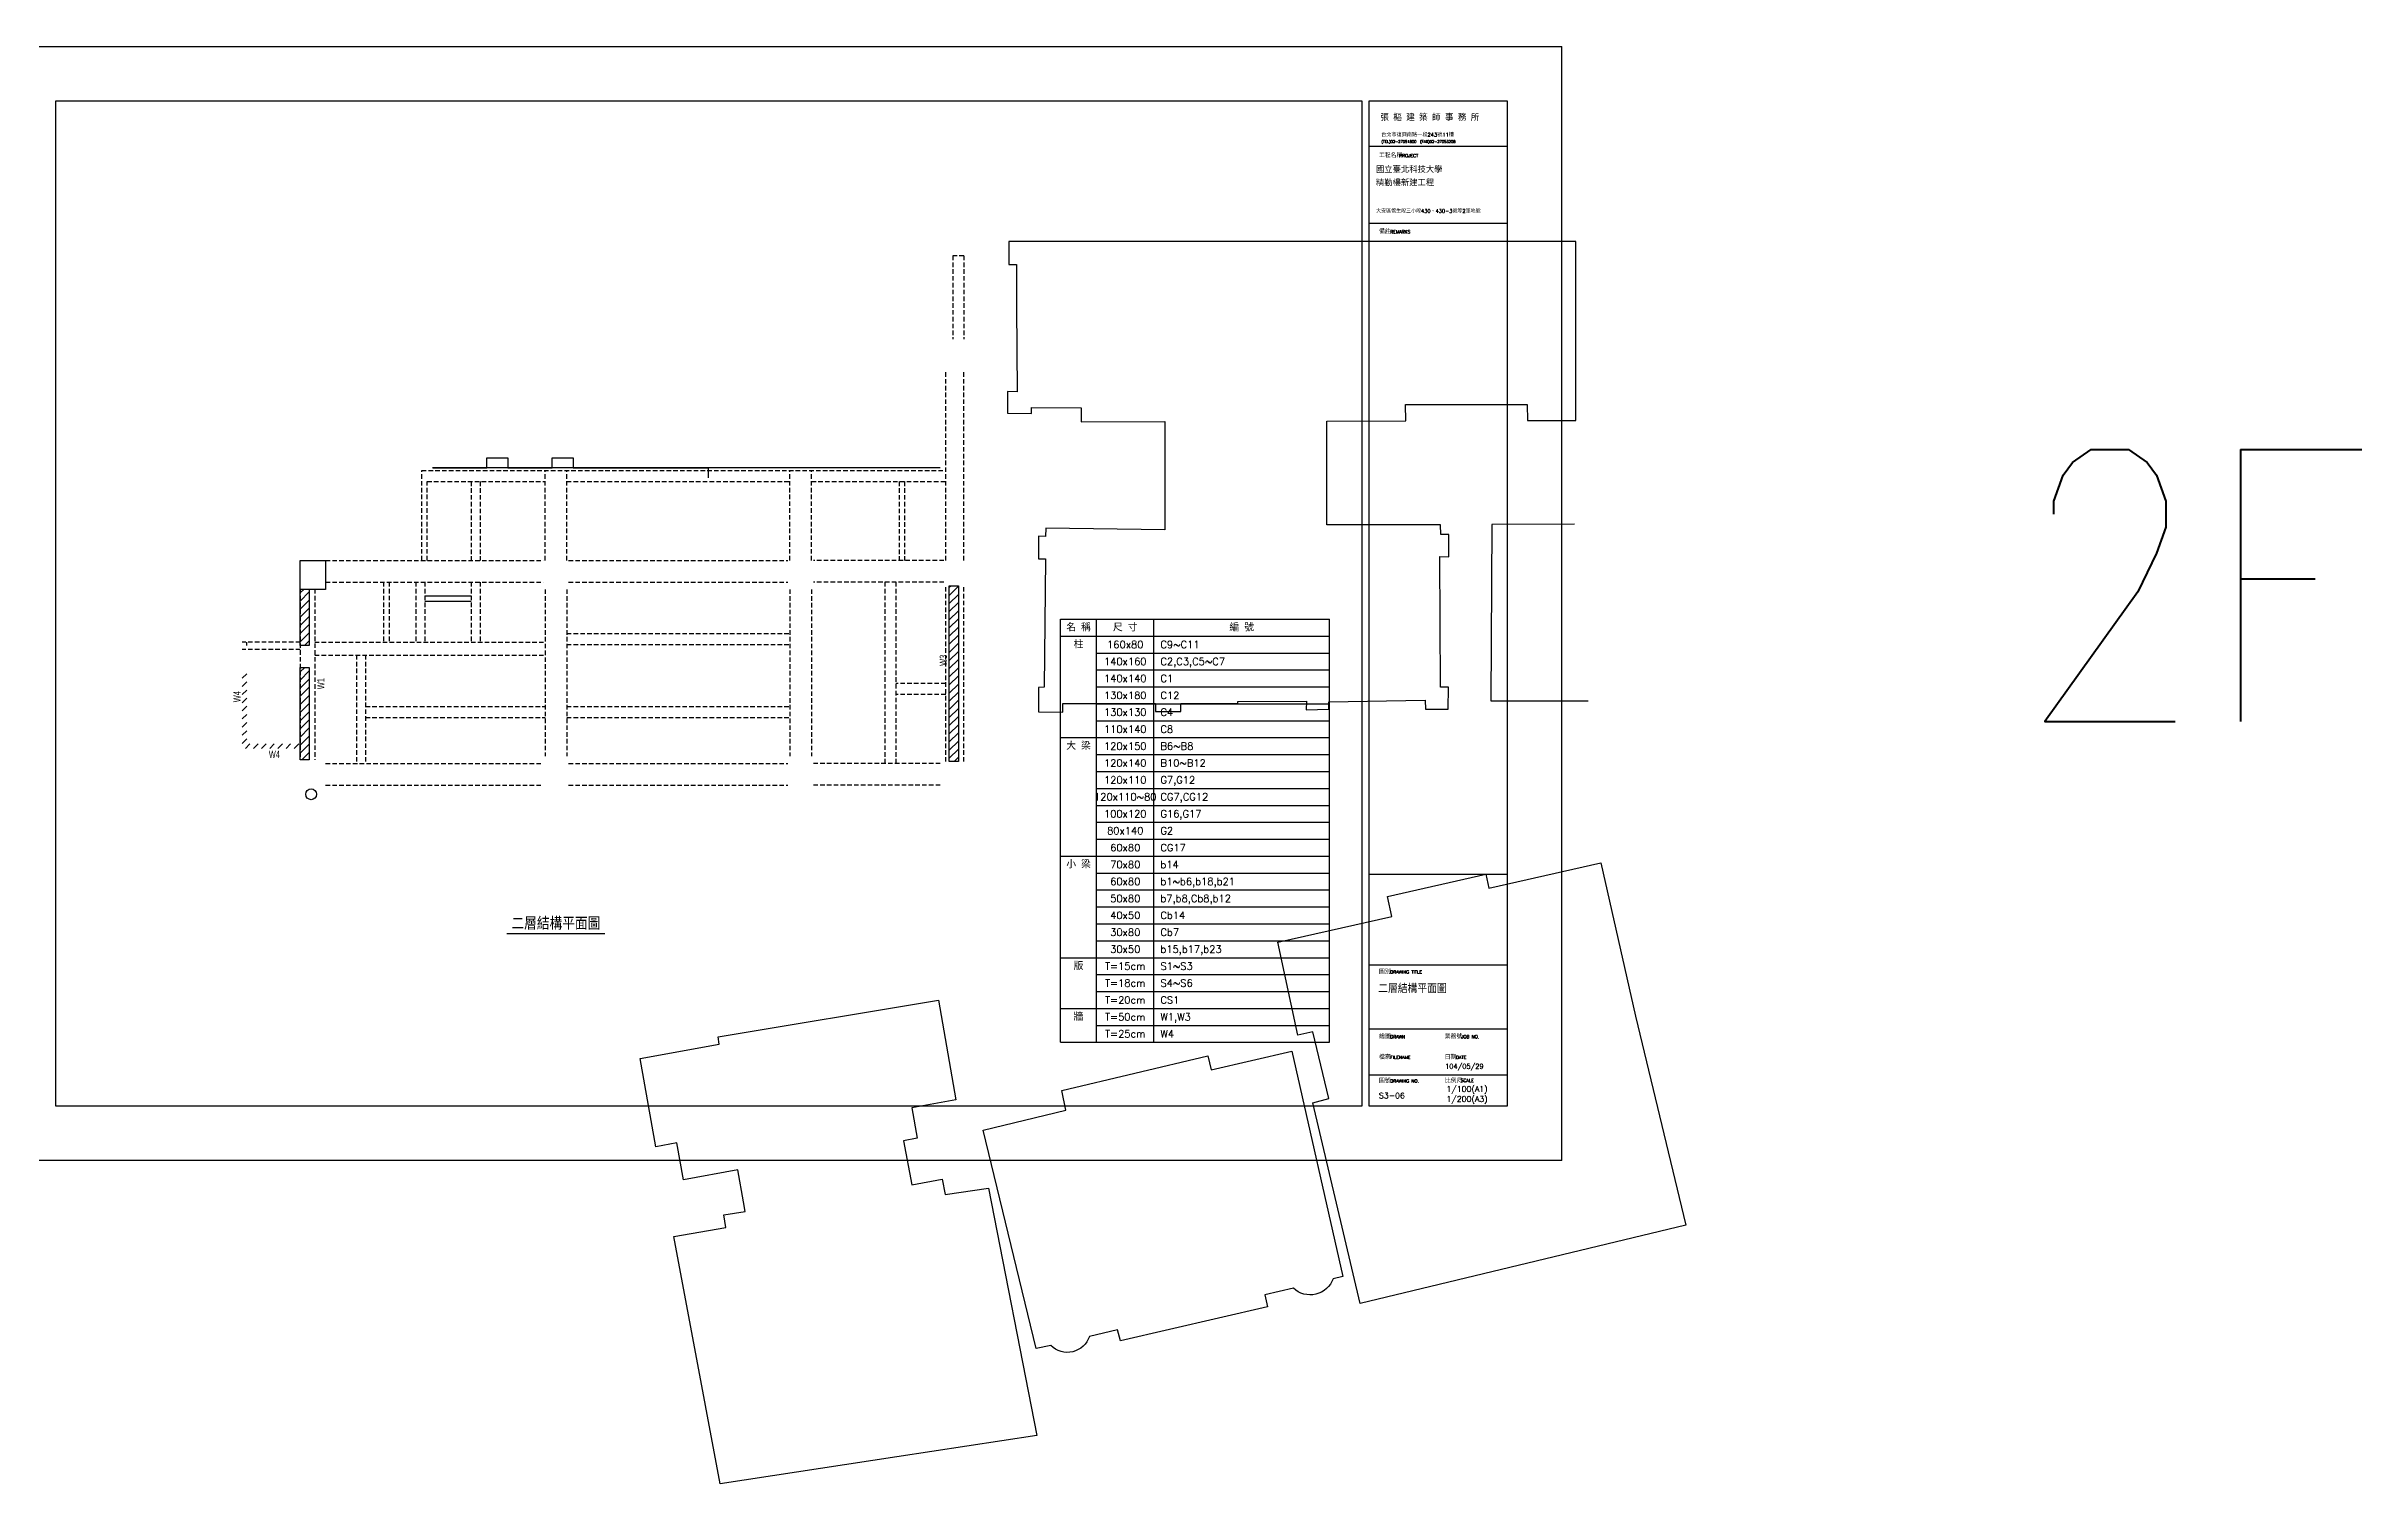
# Model space of a CAD drawing. Header units: millimetres. Extents: x -6716 to 14417, y -6142 to 137521.
# Drawn here: x 250 to 13021, y 89074 to 97000 of the extents above; entities that cross this region are included whole.
import ezdxf
from ezdxf.enums import TextEntityAlignment as Align

# ---------------------------------------------------------------- set-up
doc = ezdxf.new("R2010")
doc.units = ezdxf.units.MM
doc.header["$LTSCALE"] = 100
doc.linetypes.add('HIDDEN', pattern=[0.375, 0.25, -0.125])
for name, color, linetype in [('0-BEAM01', 4, 'HIDDEN'), ('0-BEAM02', 241, 'HIDDEN'), ('0-HATCH', 9, 'Continuous'), ('0-NOTES', 7, 'Continuous'), ('0-TEXTN', 4, 'Continuous'), ('0-TEXTW', 3, 'Continuous'), ('0-WALL', 7, 'HIDDEN'), ('0-施工圖框$0$TEXT-圖框', 3, 'Continuous'), ('0-施工圖框$0$圖框', 7, 'Continuous'), ('CTEXT', 7, 'Continuous'), ('TEXT-標題', 3, 'Continuous'), ('TITLE', 7, 'Continuous'), ('下沉廣場', 3, 'Continuous')]:
    doc.layers.add(name, color=color, linetype=linetype)
doc.layers.add('RA-Floor-Origin', color=3, linetype='Continuous', lineweight=30)
doc.layers.add('RA-Floor.BoundingBox', color=55, linetype='Continuous', lineweight=20)
doc.layers.add('鄰房', color=2, linetype='Continuous', plot=False)
doc.styles.add('0-施工圖框$0$TXT', font='romans.shx', dxfattribs={"bigfont": 'chineset.shx'})
doc.styles.add('3-AUCAD', font='aucad.shx', dxfattribs={"width": 0.67, "height": 30, "bigfont": 'single.shx'})
doc.styles.add('CHINA', font='romans.shx', dxfattribs={"width": 0.8, "bigfont": 'china.shx'})

msp = doc.modelspace()

# ---------------------------------------------------------------- hatches: boundary and pattern name
at = {"layer": '0-HATCH'}
h = msp.add_hatch(dxfattribs=at)
h.set_pattern_fill('ANSI31', color=256, scale=10, style=0)
h.set_pattern_definition([(45, (2.026550646405667e-06, -8243.639539476499), (-22.45064030267288, 22.45064030267288), [])])
h.paths.add_polyline_path([(1700.778386298326, 93695.31591711812), (1650.778383079675, 93695.31591711812), (1650.778383079675, 94007.32333234035), (1700.778386298326, 94007.32333234035)])
h = msp.add_hatch(dxfattribs=at)
h.set_pattern_fill('ANSI31', color=256, scale=10, style=0)
h.set_pattern_definition([(45, (-30.00000119209926, -8993.63946230129), (-22.45064030267288, 22.45064030267288), [])])
h.paths.add_polyline_path([(5280.77838313928, 93055.31591847622), (5230.778379920629, 93055.31591847622), (5230.778377369551, 94025.31592300617), (5280.778380588202, 94025.31592300617)])
h = msp.add_hatch(dxfattribs=at)
h.set_pattern_fill('ANSI31', color=256, scale=10, style=0)
h.set_pattern_definition([(45, (0, -267.3619951387518), (-22.45064030267288, 22.45064030267288), [])])
h.paths.add_polyline_path([(1650.778387286828, 93128.351731331), (1650.778387458336, 93153.35173133099), (1355.77835852257, 93153.35173371517), (1355.778360251104, 93548.78383639538), (1330.778359714662, 93548.78383639539), (1330.778358105337, 93128.35173371519)])
h = msp.add_hatch(dxfattribs=at)
h.set_pattern_fill('ANSI31', color=256, scale=10, style=0)
h.set_pattern_definition([(45, (0.0002055168079664327, -8993.6394637318), (-22.45064030267288, 22.45064030267288), [])])
h.paths.add_polyline_path([(1700.778589788584, 93065.31599286282), (1650.778586569933, 93065.31599286282), (1650.778586569933, 93575.31599000179), (1700.778589788584, 93575.31599000179)])

# ---------------------------------------------------------------- linework, layer by layer
at = {"color": 1}
msp.add_lwpolyline([(1650.778383079675, 94005.31592324459), (1650.778383079675, 94165.31592324459), (1790.778383079675, 94165.31592324459), (1790.778383079675, 94005.31592324459)], close=True, dxfattribs=at)
at = {"layer": '0-BEAM01'}
for p, q in [((5250.778383079682, 95845.31591752254), (5250.778383079682, 95385.31591513836)), ((5310.778383130457, 95845.31591752254), (5250.778383079682, 95845.31591752254)), ((5310.778383079682, 95845.31591752254), (5310.778383079682, 95385.31591513836)), ((5210.778383079682, 94165.31592324459), (5210.778383079682, 95205.31592324459)), ((5310.778582993654, 94165.31592324459), (5310.778383079675, 95205.31592324459)), ((3000.778383079683, 94165.31592324459), (3000.778383079683, 94660.31599177554)), ((3120.778383079683, 94165.31592324459), (3120.778383079683, 94660.31599174585)), ((4350.778383079682, 94165.31592324459), (4350.778383079682, 94660.31599127459)), ((4470.778383079682, 94165.31592324459), (4470.778383079682, 94660.3159912449)), ((1790.778383079676, 94165.31592324459), (2990.778383079676, 94165.31592324459)), ((3130.778383079676, 94165.31592324459), (4340.778383079675, 94165.31592324459)), ((5200.778383079682, 94165.31592324459), (4480.778383079675, 94165.31592324459)), ((1650.778383079683, 94007.32333234035), (1650.778383079683, 93065.31591847622)), ((1730.778383079683, 94007.32333234035), (1730.778383079683, 93065.31591847622)), ((1790.778383079676, 94045.31592324459), (2990.778383079676, 94045.31592324459)), ((3000.778383079683, 94005.31592324459), (3000.778383079683, 93085.31591847622)), ((3120.778383079683, 94005.31592324459), (3120.778383079683, 93085.31591847622)), ((3130.778383079676, 94045.31592324459), (4340.778383079675, 94045.31592324459)), ((4350.778383079682, 94005.31592324459), (4350.778383079682, 93085.31591847622)), ((4470.778383079682, 94005.31592324459), (4470.778383079682, 93085.31591847622)), ((5200.778383079682, 94045.31592324459), (4480.778383079675, 94045.31592324459)), ((5210.778383139287, 93055.31591847622), (5210.778383139287, 94025.3159228978)), ((5310.77838313928, 93055.31591847622), (5310.778383139287, 94025.31592324459)), ((1790.778586569933, 93045.31591846026), (2990.778383079676, 93045.31591750211)), ((3130.778383079676, 93045.31591756991), (4340.778183165697, 93045.31591756991)), ((5180.77838313928, 93045.31591887446), (4480.778183165697, 93045.31591847709)), ((1790.778586569933, 92925.31591846026), (2990.778383079676, 92925.31591847622)), ((3130.778383079676, 92925.31591847622), (4340.778183165697, 92925.31591847622)), ((5180.77838313928, 92925.31591847622), (4480.778183165697, 92925.31591847709))]:
    msp.add_line(p, q, dxfattribs=at)
at = {"layer": '0-BEAM02'}
for p, q in [((2320.782147411024, 94165.31592306825), (2320.782147365979, 94660.31599187454)), ((2320.782150422256, 94660.31599204676), (5210.778383139287, 94660.31599096298)), ((2350.782147411024, 94165.31592306825), (2350.782147371439, 94600.31599185232)), ((2350.782147371438, 94600.31599202457), (3000.778383079683, 94600.315991783)), ((2593.783851386497, 94600.31599193426), (2593.784180240691, 94165.31592324462)), ((2643.783851386514, 94600.31599191566), (2643.784180240707, 94165.3159232446)), ((3120.778383079683, 94600.31599173848), (4350.778383079682, 94600.31599128204)), ((4470.778383079682, 94600.31599123748), (5210.778383139287, 94600.3159909629)), ((4953.778386417543, 94600.31599121742), (4953.778386417543, 94165.31592340634)), ((4983.778386417544, 94600.31599120628), (4983.778386417544, 94165.31592340634)), ((2110.786525781758, 94045.31592324459), (2110.786274794256, 93713.31595900356)), ((2140.786525781776, 94045.31592324459), (2140.786274794273, 93713.31595900358)), ((2288.782092247478, 94045.31592324459), (2288.781841259977, 93713.31595900356)), ((2338.782092247497, 94045.31592324459), (2338.781841259995, 93713.31595900358)), ((2593.783864238372, 94045.31592324459), (2593.784115225873, 93713.31595900358)), ((2643.783864238389, 94045.31592324459), (2643.78411522589, 93713.31595900356)), ((4875.778390905088, 94045.31592324459), (4875.778390905086, 93045.31591870132)), ((4935.778390905087, 94045.31592324458), (4935.778390905088, 93045.31591873537)), ((3120.778383079683, 93761.9825886322), (4350.778383079683, 93761.98258863218)), ((1650.77765631775, 93713.31595106496), (1330.778398801138, 93713.31591788206)), ((1650.777659478033, 93673.31595106496), (1330.778401961421, 93673.31591788206)), ((1730.77837890987, 93713.31595900356), (3000.778383079683, 93713.31595900356)), ((1730.77837890987, 93643.31595900356), (3000.778383079683, 93643.31595900356)), ((1960.780122982087, 93643.31595900356), (1960.779670902111, 93045.31591832452)), ((2010.780122982105, 93643.31595900356), (2010.779670902128, 93045.3159182846)), ((3120.778383079683, 93701.98258863219), (4350.778383079683, 93701.98258863219)), ((5210.778383139288, 93485.81592385075), (4935.778390905087, 93485.81592385074)), ((2010.779907777911, 93358.6492540198), (3000.778383079683, 93358.64925401981)), ((3120.778383079683, 93358.64925401982), (4350.778383079683, 93358.64925401984)), ((5210.778383139288, 93425.81592385072), (4935.778390905087, 93425.81592385074)), ((2010.77986241872, 93298.64925401984), (3000.778383079683, 93298.64925401985)), ((3120.778383079683, 93298.64925401985), (4350.778383079682, 93298.64925401985))]:
    msp.add_line(p, q, dxfattribs=at)
at = {"layer": '0-BEAM02', "linetype": 'Continuous'}
for p, q in [((2593.783945119464, 93968.31591418468), (2338.782145041364, 93968.31591410415)), ((2593.783945128938, 93938.31591418468), (2338.782145050838, 93938.31591410415))]:
    msp.add_line(p, q, dxfattribs=at)
at = {"layer": '0-HATCH'}
msp.add_line((1355.778404298937, 93695.31588557446), (1355.778402402764, 93713.31591239184), dxfattribs=at)
at = {"layer": '0-NOTES'}
for p, q in [((5843.752125758626, 91507.80806230234), (5843.752125758408, 93841.1413951437)), ((5843.752125758408, 93841.1413951437), (7327.55832121452, 93841.1413951437)), ((5843.752125758408, 93747.80806181038), (7327.55832121452, 93747.80806181038)), ((6043.434247615404, 91507.80806230234), (6043.434247615186, 93841.1413951437)), ((6359.232813632937, 91507.80806230234), (6359.232813632777, 93841.1413951437)), ((7327.5583212146, 91507.80806228778), (7327.55832121452, 93841.1413951437)), ((5843.752125758262, 93187.80806185113), (7327.558321214389, 93187.80806185113)), ((5843.75212575832, 92534.47472864632), (7327.558321214389, 92534.47472864632)), ((5843.752125758292, 91974.47472860801), (7327.558321214376, 91974.47472860753)), ((5843.752125758306, 91694.47472864926), (7327.558321214389, 91694.47472864878)), ((5843.752125758626, 91507.80806230234), (7327.558321214593, 91507.80806230233))]:
    msp.add_line(p, q, dxfattribs=at)
at = {"layer": '0-NOTES', "color": 3}
for p, q in [((6043.434247615273, 93654.47472846815), (7327.558321214615, 93654.47472846815)), ((6043.434247615342, 93561.14139512592), (7327.558321214684, 93561.14139512592)), ((6043.434247615412, 93467.80806178368), (7327.558321214753, 93467.80806178368)), ((6043.434247615481, 93374.47472844145), (7327.558321214822, 93374.47472844145)), ((6043.43424761555, 93281.14139509921), (7327.558321214891, 93281.14139509921)), ((6043.43424761525, 93094.4747285089), (7327.558321214455, 93094.4747285089)), ((6043.434247615262, 93001.14139511576), (7327.558321214467, 93001.14139511576)), ((6043.434247615262, 92907.80806182187), (7327.558321214467, 92907.80806182187)), ((6043.434247615262, 92814.47472852797), (7327.558321214467, 92814.47472852797)), ((6043.434247615262, 92721.14139523411), (7327.558321214467, 92721.14139523411)), ((6043.434247615262, 92627.80806194022), (7327.558321214467, 92627.80806194022)), ((6043.434247615172, 92441.14139527992), (7327.558321214514, 92441.14139527992)), ((6043.434247615262, 92347.80806198603), (7327.558321214467, 92347.80806198603)), ((6043.434247615262, 92254.47472869215), (7327.558321214467, 92254.47472869215)), ((6043.434247615262, 92161.14139539826), (7327.558321214467, 92161.14139539826)), ((6043.434247615262, 92067.80806210436), (7327.558321214467, 92067.80806210436)), ((6043.434247615187, 91881.14139530792), (7327.558321214441, 91881.1413953079)), ((6043.434247615186, 91787.80806200788), (7327.55832121444, 91787.80806200787)), ((6043.434247615125, 91601.14139534917), (7327.558321214379, 91601.14139534916))]:
    msp.add_line(p, q, dxfattribs=at)
at = {"layer": '0-WALL', "color": 40, "linetype": 'Continuous'}
for points in [[(1700.778386298326, 93695.31591711812), (1650.778383079675, 93695.31591711812), (1650.778383079675, 94007.32333234035), (1700.778386298326, 94007.32333234035)], [(5280.77838313928, 93055.31591847622), (5230.778379920629, 93055.31591847622), (5230.778377369551, 94025.31592300617), (5280.778380588202, 94025.31592300617)], [(1700.778589788584, 93065.31599286282), (1650.778586569933, 93065.31599286282), (1650.778586569933, 93575.31599000179), (1700.778589788584, 93575.31599000179)]]:
    msp.add_lwpolyline(points, close=True, dxfattribs=at)
at = {"layer": '0-施工圖框$0$圖框', "color": 1}
for p, q in [((8310.00000096737, 96697.36578912417), (7544.147213163996, 96697.36578912417)), ((7544.147213163996, 96697.36578912417), (7544.147213164079, 92433.29864874788)), ((8310.000000967453, 92433.29864874788), (8310.00000096737, 96697.36578912417)), ((8310.00000096737, 96447.36578912783), (7544.147213163996, 96447.36578912783)), ((8310.00000096737, 96022.36578913401), (7544.147213163996, 96022.36578913401)), ((7544.147213163956, 92433.29864874786), (7544.147213164035, 91157.36578920479)), ((8310.00000096737, 92433.29864874788), (7544.147213163956, 92433.29864874788)), ((8310.00000096741, 91157.36578920479), (8310.00000096737, 92433.29864874786)), ((8310.00000096741, 91933.29864875515), (7544.147213164035, 91933.29864875515)), ((8310.00000096741, 91580.00750692746), (7544.147213164035, 91580.00750692746)), ((8310.00000096741, 91326.49868014659), (7544.147213164035, 91326.49868014659)), ((7544.147213164035, 91157.36578920479), (8310.00000096741, 91157.36578920479))]:
    msp.add_line(p, q, dxfattribs=at)
at = {"layer": 'Defpoints'}
for points in [[(-1.210197943918821e-12, 90857.36578920916), (8610.000001002334, 90857.36578920916), (8610.000001002334, 96997.36578911981), (-1.210197943918821e-12, 96997.36578911981)], [(300.0000000349234, 91157.36578920479), (7508.41926464839, 91157.36578920479), (7508.41926464839, 96697.36578912417), (300.0000000349234, 96697.36578912417)]]:
    msp.add_lwpolyline(points, close=True, dxfattribs=at)
at = {"layer": 'RA-Floor-Origin'}
msp.add_circle((1710.778383079683, 92875.31592298359), 30, dxfattribs=at)
at = {"layer": 'RA-Floor.BoundingBox', "const_width": 5}
msp.add_lwpolyline([(-1.210197943918821e-12, 96997.36578911981), (8610.000001002334, 96997.36578911981), (8610.000001002334, 90857.36578920916), (-1.210197943918821e-12, 90857.36578920916)], close=True, dxfattribs=at)
at = {"layer": 'TITLE', "color": 1}
msp.add_line((2790.573467578884, 92108.13312153115), (3330.983298580482, 92108.13312153117), dxfattribs=at)
at = {"layer": '下沉廣場', "color": 144}
for points in [[(5180.778383079683, 94675.3159194299), (2380.415185455, 94675.3159194299)], [(2382.915185395395, 94675.3159194299), (2440.780398968374, 94675.3159194299), (2440.780398968374, 94675.3159194299), (2680.571194831049, 94675.3159194299), (2680.573943499243, 94730.31205228054), (2795.780208948767, 94730.31645110332), (2795.780208948767, 94675.3159194299), (3040.574064317858, 94675.3159194299), (3040.573943499243, 94730.314873726), (3155.779923919355, 94730.31757643902), (3155.780044797575, 94675.3159194299), (3900.781313005602, 94675.3159194299), (3900.781313482439, 94620.31583026134)]]:
    msp.add_lwpolyline(points, dxfattribs=at)
at = {"layer": '鄰房', "color": 8}
for p, q in [((5558.881028536474, 95924.24340060436), (5559.909863713896, 95797.62706807339)), ((8686.725179914152, 95924.24340060436), (5558.881028536474, 95924.24340060436)), ((8686.725180033362, 94936.74937918865), (8686.725179914152, 95924.24340060436)), ((5559.909863713896, 95797.62706807339), (5601.924997810042, 95797.40439465725)), ((5601.924997810042, 95797.40439465725), (5600.677594844019, 95562.03829673016)), ((5600.677594844019, 95562.03829673016), (5605.752375308191, 95095.41249945843)), ((5551.557841125643, 95095.99978497707), (5550.857762399828, 94976.48605683529)), ((5605.752375308191, 95095.41249945843), (5551.557841125643, 95095.99978497707)), ((7748.991540673887, 94934.90458968365), (7747.730585399782, 95025.4370093652)), ((7747.730585399782, 95025.4370093652), (8417.819683138048, 95024.16657260143)), ((8417.819683138048, 95024.16657260143), (8419.037248853361, 94936.74937918865)), ((5550.857762399828, 94976.48605683529), (5683.605507436907, 94975.70845702373)), ((5683.605507436907, 94975.70845702373), (5683.888272765791, 95008.39965680325)), ((5683.888272765791, 95008.39965680325), (5957.716471496737, 95006.03115609371)), ((5957.716471496737, 95006.03115609371), (5957.925876024878, 94929.97337344372)), ((5957.925876024878, 94929.97337344372), (6419.129579487955, 94931.24317315304)), ((6419.129579487955, 94931.24317315304), (6418.687078539049, 94334.0801148721)), ((7312.121285501635, 94933.70178511822), (7748.991540673887, 94934.90458968365)), ((7313.698893431341, 94360.69926312649), (7312.121285501635, 94933.70178511822)), ((8419.037248853361, 94936.74937918865), (8686.725180033362, 94936.74937918865)), ((5723.109786692774, 94298.62076571667), (5723.008006576216, 94173.22356799328)), ((5761.950838986551, 94297.50664809429), (5723.109786692774, 94298.62076571667)), ((5762.389899614966, 94343.2701673814), (5761.950838986551, 94297.50664809429)), ((6418.687078539049, 94334.0801148721), (5762.389899614966, 94343.2701673814)), ((7940.880835357821, 94361.9255280801), (7313.698893431341, 94360.69926312649)), ((7940.906759802019, 94308.2614822694), (7940.880835357821, 94361.9255280801)), ((7986.809514943277, 94308.28365758144), (7940.906759802019, 94308.2614822694)), ((7985.091278377688, 94185.64287999355), (7986.809514943277, 94308.28365758144)), ((8222.93417734257, 94363.25201323711), (8218.390850607073, 93391.1166634866)), ((8679.209062281763, 94364.27505496227), (8222.93417734257, 94363.25201323711)), ((5723.008006576216, 94173.22356799328), (5760.755308333552, 94172.89585593426)), ((5760.755308333552, 94172.89585593426), (5753.966667119181, 93465.31221917355)), ((7940.166699234163, 93466.9516578027), (7935.876894298708, 94186.339620144)), ((7935.876894298708, 94186.339620144), (7985.091278377688, 94185.64287999355)), ((5753.966667119181, 93465.31221917355), (5722.43323672167, 93465.0838799783)), ((5722.43323672167, 93465.0838799783), (5722.681433442747, 93330.94538500988)), ((5856.809020999586, 93329.06621411526), (5857.465242925799, 93375.9046802827)), ((5857.465242925799, 93375.9046802827), (6368.639221016085, 93376.68866446697)), ((6368.639221016085, 93376.68866446697), (6368.015072230017, 93332.13944724285)), ((6507.808785859263, 93332.39810755932), (6508.432314578211, 93376.90306428158)), ((6508.432314578211, 93376.90306428158), (6822.63342702738, 93377.3849525758)), ((6822.629002932226, 93386.52599051678), (7201.310347500956, 93389.41507390224)), ((6822.63342702738, 93377.3849525758), (6822.629002932226, 93386.52599051678)), ((7201.310347500956, 93389.41507390224), (7199.458488825476, 93341.34324601376)), ((7324.219818178331, 93344.2674045869), (7324.238129559672, 93385.97699168407)), ((7324.238129559672, 93385.97699168407), (7855.113442662871, 93394.17771867)), ((7855.113442662871, 93394.17771867), (7856.343919161474, 93345.17357686245)), ((7983.388077620184, 93466.87872222149), (7940.166699234163, 93466.9516578027)), ((7981.678564075148, 93344.86055806362), (7983.388077620184, 93466.87872222149)), ((8218.390850607073, 93391.1166634866), (8754.734208766138, 93390.50652936184)), ((5722.681433442747, 93330.94538500988), (5856.809020999586, 93329.06621411526)), ((6368.015072230017, 93332.13944724285), (6507.808785859263, 93332.39810755932)), ((7199.458488825476, 93341.34324601376), (7324.219818178331, 93344.2674045869)), ((7856.343919161474, 93345.17357686245), (7981.678564075148, 93344.86055806362)), ((8206.632200244581, 92358.08198693478), (8824.382209542906, 92497.37009146893)), ((8824.382209542906, 92497.37009146893), (9015.21330035082, 91651.48753169262)), ((7647.408086839831, 92311.79893401348), (8189.545023921644, 92434.17422345364)), ((8189.545023921644, 92434.17422345364), (8206.632200244581, 92358.08198693478)), ((7672.381236020243, 92201.30304387295), (7647.408086839831, 92311.79893401348)), ((7042.707061234629, 92059.28285601818), (7672.381236020243, 92201.30304387295)), ((7153.692724529421, 91546.21665099346), (7042.707061234629, 92059.28285601818)), ((9015.21330035082, 91651.48753169262), (9293.769784215605, 90500.06121400082)), ((7235.49913800112, 91565.82852175915), (7153.692724529421, 91546.21665099346)), ((7324.304570678389, 91198.07566264355), (7235.49913800112, 91565.82852175915)), ((7236.708353642141, 91173.21861603939), (7324.304570678389, 91198.07566264355)), ((7496.957279626047, 90066.63545802319), (7236.708353642141, 91173.21861603939)), ((9293.769784215605, 90500.06121400082), (7496.957279626047, 90066.63545802319))]:
    msp.add_line(p, q, dxfattribs=at)
msp.add_lwpolyline([(3955.180092457449, 91537.59125474178), (5171.997994426405, 91739.65513232433), (5266.475652102148, 91189.94718363964), (5023.233662429964, 91146.02548602306), (5053.215605441248, 90978.53084901058), (4978.483204547083, 90965.36622145855), (5024.665671113646, 90721.67614939892), (5191.997631016886, 90753.38775160992), (5207.483232501661, 90668.79712060177), (5447.758928362047, 90704.13616517269), (5713.61834907881, 89339.77626469814), (4940.829271021998, 89222.1231184312), (3967.341653052485, 89073.9146561929), (3886.516490045702, 89504.39331200802), (3711.537870350992, 90436.33774760448), (3997.335270527517, 90487.1911068269), (3987.611604574835, 90556.92531970226), (4104.989566389238, 90575.5727196046), (4095.466646913206, 90628.77267173016), (4064.065870169317, 90804.19364789211), (3765.05809581629, 90750.20243886196), (3728.772464934504, 90952.91273596966), (3612.306202713167, 90931.88266661846), (3525.070379320299, 91419.22708466732), (3962.187969330465, 91498.1564946481), (3955.180092457449, 91537.59125474178)], dxfattribs=at)
msp.add_lwpolyline([(6003.783090952551, 89885.43133977138, -0.5528925158435072), (5791.153994086897, 89835.04287579739), (5710.373125020182, 89820.1730680772), (5417.55357128731, 91023.756051571), (5873.294266287005, 91134.24776604855), (5851.423020604765, 91241.76337197506), (6656.248415592825, 91433.00797274792), (6674.89699983946, 91355.07406094753), (7120.818814400351, 91458.68811085903), (7401.499947193777, 90216.60828498089), (7347.909160379088, 90203.86907151424, -0.5381030281874023), (7128.534706715262, 90151.94432690823), (6971.656063977396, 90114.72616675579), (6984.883942011511, 90048.66616967403), (6174.751414600527, 89862.1979298898), (6157.8402981197, 89921.91499140942), (6003.783090714132, 89885.43133977138)], format="xyb", dxfattribs=at)

# ---------------------------------------------------------------- texts
at = {"color": 2, "lineweight": 25, "style": 'CHINA', "width": 0.8}
msp.add_text('2F', height=1500, dxfattribs=at).set_placement((13072.33552009158, 93277.27978668027), align=Align.RIGHT)
at = {"layer": '0-TEXTN', "style": '0-施工圖框$0$TXT'}
for s, p in [('名 稱', (5943.593186686709, 93794.47472847706)), ('尺 寸', (6201.333530623952, 93794.47472847706)), ('編 號', (6843.395567423656, 93794.47472847704)), ('柱', (5943.593186686709, 93701.1413951437)), ('140x160', (6201.333531816096, 93607.80806180145)), ('160x80', (6201.333531816026, 93701.14139514368)), ('140x140', (6201.333531816096, 93514.47472845922)), ('130x180', (6201.333531816236, 93421.14139511698)), ('130x130', (6201.333531816095, 93327.80806179433)), ('110x140', (6201.333531816165, 93234.4747284521)), ('大 梁', (5943.593186686622, 93141.1413951843)), ('120x150', (6201.333530623938, 93141.14139515806)), ('120x140', (6201.333530623947, 93047.80806181583)), ('120x110', (6201.333530623947, 92954.47472852193)), ('120x110~80', (6201.333530623947, 92861.14139522806)), ('100x120', (6201.333530623947, 92767.80806193416)), ('80x140', (6201.333530623947, 92674.47472864029)), ('60x80', (6201.33353062396, 92581.14139524715)), ('小 梁', (5943.59318668668, 92487.80806197946)), ('70x80', (6201.333530623865, 92487.80806196871)), ('60x80', (6201.333530623955, 92394.47472867482)), ('50x80', (6201.333530623955, 92301.14139538094)), ('40x50', (6201.333530623716, 92207.80806180378)), ('30x80', (6201.333530623716, 92114.47472850989)), ('版', (5943.593186686536, 91927.80806194134)), ('30x50', (6201.333530623716, 92021.141395216)), ('T=15cm', (6201.333530623837, 91927.80806195733)), ('T=18cm', (6201.333531815833, 91834.4747286573)), ('T=20cm', (6201.33353062404, 91741.14139529417)), ('牆', (5943.593187875897, 91647.80806198259)), ('T=50cm', (6201.333531813489, 91647.80806199413)), ('T=25cm', (6201.333531813488, 91554.47473204679))]:
    msp.add_text(s, height=40, dxfattribs=at).set_placement(p, align=Align.MIDDLE_CENTER)
for s, p in [('C9~C11', (6395.154858442374, 93681.14139514367)), ('C2,C3,C5~C7', (6395.154858442444, 93587.80806180144)), ('C1', (6395.154858442444, 93494.4747284592)), ('C12', (6395.154858442585, 93401.14139511697)), ('C4', (6395.154858442444, 93307.80806179432)), ('C8', (6395.154858442514, 93214.47472845209)), ('B6~B8', (6395.154857250272, 93121.14139518887)), ('G7,G12', (6395.154857250301, 92934.47472851965)), ('B10~B12', (6395.154857250301, 93027.80806181354)), ('CG7,CG12', (6395.154857250301, 92841.14139522577)), ('G16,G17', (6395.154857250301, 92747.80806193188)), ('G2', (6395.154857250301, 92654.474728638)), ('CG17', (6395.154857250313, 92561.14139524486)), ('b14', (6395.154857250155, 92467.80806196845)), ('b1~b6,b18,b21', (6395.154857250245, 92374.47472867456)), ('Cb14', (6395.154857250006, 92187.80806180352)), ('b7,b8,Cb8,b12', (6395.154857250245, 92281.14139538068)), ('Cb7', (6395.154857250006, 92094.47472850962)), ('b15,b17,b23', (6395.154857250006, 92001.14139521573)), ('S1~S3', (6395.154857250185, 91907.80806195133)), ('S4~S6', (6395.154858442182, 91814.4747286513)), ('CS1', (6395.154857250272, 91721.14139528818)), ('W1,W3', (6395.154858439721, 91627.80806198815)), ('W4', (6395.15485843972, 91534.4747320408))]:
    msp.add_text(s, height=40, dxfattribs=at).set_placement(p)
at = {"layer": '0-TEXTW', "style": '3-AUCAD', "width": 0.67}
for s, p in [('W3', (5217.344261709143, 93583.41473055175)), ('W1', (1784.145163407093, 93454.54192819753)), ('W4', (1322.344067136932, 93382.92698643106))]:
    msp.add_text(s, height=40, rotation=90, dxfattribs=at).set_placement(p)
msp.add_text('W4', height=40, dxfattribs=at).set_placement((1477.484233123185, 93075.7203658822))
at = {"layer": '0-施工圖框$0$TEXT-圖框', "color": 3, "style": '0-施工圖框$0$TXT'}
msp.add_text('104/05/29', height=26.88000000515021, dxfattribs=at).set_placement((7965.592856053536, 91361.73441696611))
at = {"layer": '0-施工圖框$0$圖框', "color": 4, "style": '0-施工圖框$0$TXT'}
for s, height, p in [('張 樞 建 築 師 事 務 所', 34.99999999949068, (7608.270501903949, 96589.28098346929)), ('台北市復興南路一段243號11樓', 20.99999999969441, (7612.87204981485, 96501.87373781778)), ('(TEL)02-27051800  (FAX)02-27053208', 14.69999999978609, (7614.440356871472, 96466.76910372397)), ('工程名稱', 23.99999999965075, (7600.650094715681, 96386.49250743003)), ('PROJECT', 17.99999999973807, (7711.91323333019, 96387.75302941284)), ('備註', 23.99999999965075, (7600.650094715681, 95966.91793558325)), ('REMARKS', 17.99999999973807, (7662.970713052273, 95968.17845756606)), ('圖別', 23.99999999965075, (7600.65009471572, 91885.22282746105)), ('DRAWING TITLE', 17.99999999973807, (7662.970713052312, 91886.48334944386)), ('檔案', 23.99999999965075, (7600.65009471572, 91414.56026066656)), ('繪圖', 23.99999999965075, (7600.65009471572, 91527.95964634935)), ('DRAWN', 17.99999999973807, (7662.970713052312, 91529.22016833215)), ('業務號', 23.99999999965075, (7962.78320830045, 91527.95964634935)), ('日期', 23.99999999965075, (7962.78320830045, 91414.56026066656)), ('JOB NO.', 17.99999999973807, (8053.939740488065, 91529.22016833215)), ('FILENAME', 17.99999999973807, (7662.970713052312, 91415.82078264937)), ('DATE', 17.99999999973807, (8025.103826637041, 91415.82078264937)), ('圖號', 23.99999999965075, (7600.65009471572, 91283.95400078538)), ('DRAWING NO.', 17.99999999973807, (7662.970713052312, 91285.21452276818)), ('比例尺', 23.99999999965075, (7963.572461631564, 91284.04761471668)), ('SCALE', 17.99999999973807, (8051.108861307043, 91288.34182965849))]:
    msp.add_text(s, height=height, dxfattribs=at).set_placement(p)
at = {"layer": '0-施工圖框$0$圖框', "color": 3, "style": '0-施工圖框$0$TXT'}
for s, height, p in [('國立臺北科技大學', 34.01999999950495, (7583.763844795914, 96302.48206003595)), ('精勤樓新建工程', 34.01999999950495, (7583.763844795914, 96229.53847037487)), ('大安區懷生段三小段430、430-3號等2筆地號', 20.41199999970297, (7584.911662079919, 96081.60621474704))]:
    msp.add_text(s, height=height, dxfattribs=at).set_placement(p)
at = {"layer": 'CTEXT', "style": '0-施工圖框$0$TXT'}
msp.add_text('二層結構平面圖', height=70, dxfattribs=at).set_placement((3060.778383079713, 92128.13312153117), align=Align.CENTER)
at = {"layer": 'TEXT-標題', "ltscale": 200, "style": '0-施工圖框$0$TXT'}
for s, height, p in [('二層結構平面圖', 45, (7596.50763054552, 91779.69270698378)), ('S3-06', 31.5, (7600.313393169044, 91198.18002541127)), ('1/100(A1)', 31.5, (7972.977422653338, 91234.44668684203)), ('1/200(A3)', 31.5, (7972.977422653338, 91179.19035965404))]:
    msp.add_text(s, height=height, dxfattribs=at).set_placement(p)

doc.saveas('drawing.dxf')
